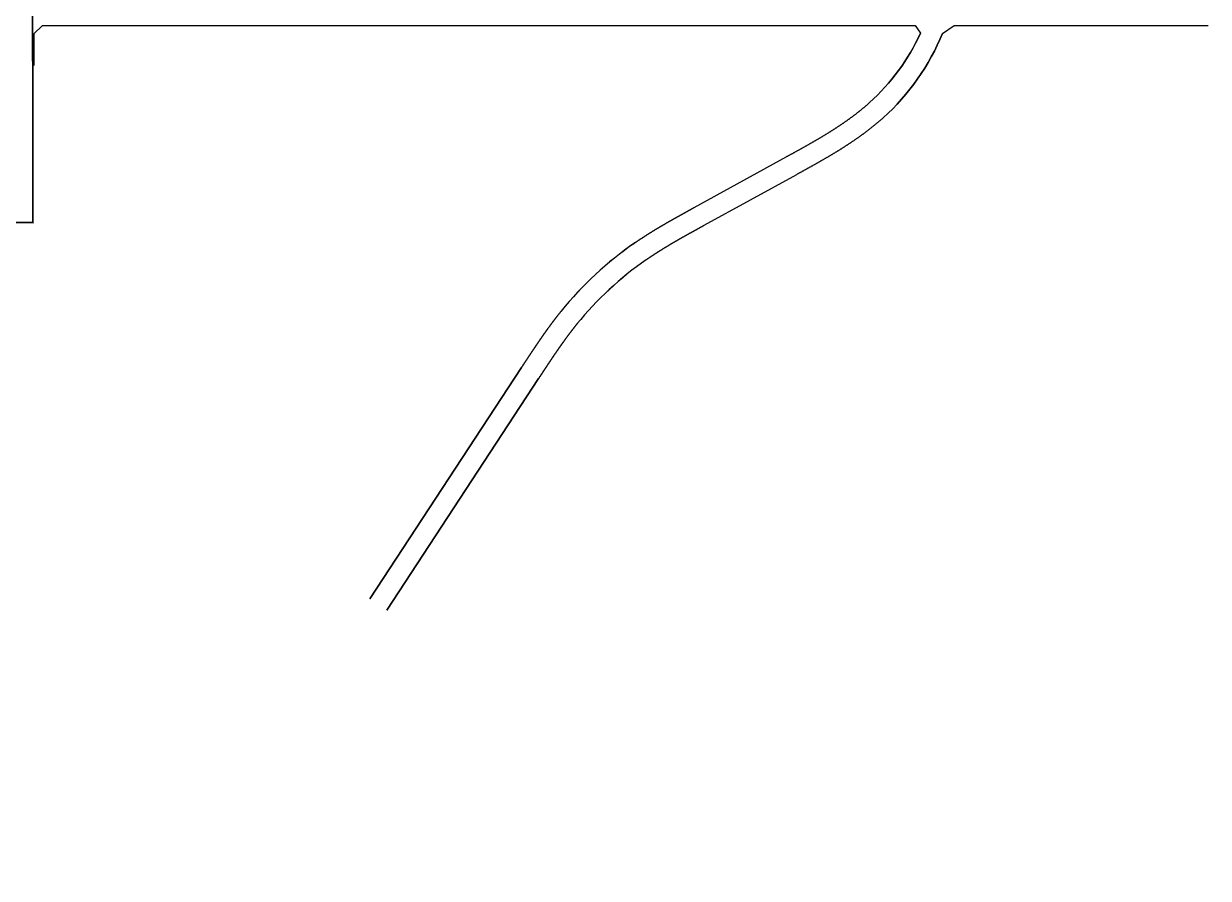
# Model space of a CAD drawing. Header units: millimetres. Extents: x 19715 to 35549, y 3563 to 14826.
# Drawn here: x 31822 to 35311, y 3563 to 6081 of the extents above; entities that cross this region are included whole.
import ezdxf

# ---------------------------------------------------------------- set-up
doc = ezdxf.new("R2010")
doc.units = ezdxf.units.MM
doc.linetypes.add('BORDER', pattern=[44.45, 12.7, -6.35, 12.7, -6.35, 0, -6.35])
doc.layers.add('0000边界', color=5, linetype='Continuous', lineweight=0)
doc.layers.add('RD-红线', color=7, linetype='Continuous')

msp = doc.modelspace()

# ---------------------------------------------------------------- linework, layer by layer
at = {"layer": '0000边界', "linetype": 'BORDER', "ltscale": 5, "const_width": 5}
msp.add_lwpolyline([(26470.3, 5471.5), (27485.8, 5490.6), (27505.9, 4818.2), (27578.4, 4649.1), (27786.6, 4524.9), (28100, 4336.2), (28467.3, 4094.3), (28943.8, 3743.6), (29182.9, 3567.7), (29209.3, 3874.7), (29212.4, 4511.4), (29209.8, 5509.7), (31324.7, 5497.5), (31849.8, 5494.7), (31848.7, 6083.7), (31852.4, 7282.2), (31887.4, 7317.2), (34366.2, 7317.2), (34367.8, 7451.8)], dxfattribs=at)
at = {"layer": 'RD-红线'}
for p, q in [((31852.4, 6050.2), (31877.4, 6075.2)), ((31877.4, 6075.2), (34447.7, 6075.2)), ((31852.4, 6050.2), (31852.4, 5957.6)), ((34068.8, 5688.2), (33796.2, 5538.2)), ((34097.7, 5635.6), (33825.1, 5485.6)), ((32841.5, 4386), (33288.2, 5067.9)), ((32891.7, 4353.2), (33338.4, 5035))]:
    msp.add_line(p, q, dxfattribs=at)
at = {"layer": 'RD-红线', "flags": 128}
for points in [[(34447.7, 6075.2), (34462.9, 6052.3)], [(34528, 6051.9), (34562, 6075.2)], [(34313.6, 5848.2), (34312.5, 5847.2), (34311.4, 5846.3), (34310.3, 5845.3), (34309.3, 5844.3), (34308.2, 5843.4), (34307.1, 5842.5), (34306, 5841.5), (34305, 5840.6), (34303.9, 5839.6), (34302.8, 5838.7), (34301.7, 5837.8), (34300.6, 5836.8), (34299.5, 5835.9), (34298.4, 5835), (34297.3, 5834), (34296.2, 5833.1), (34295.1, 5832.2), (34294, 5831.3), (34292.9, 5830.4), (34291.8, 5829.4), (34290.7, 5828.5), (34289.6, 5827.6), (34288.5, 5826.7), (34287.4, 5825.8), (34286.2, 5824.9), (34285.1, 5824), (34284, 5823.1), (34282.9, 5822.2), (34281.7, 5821.3), (34280.6, 5820.4), (34279.5, 5819.5), (34278.4, 5818.6), (34277.2, 5817.7), (34276.1, 5816.8), (34274.9, 5815.9), (34273.8, 5815.1), (34272.7, 5814.2), (34271.5, 5813.3), (34270.4, 5812.4), (34269.2, 5811.5), (34268.1, 5810.7), (34266.9, 5809.8), (34265.8, 5808.9), (34264.6, 5808.1), (34263.4, 5807.2), (34262.3, 5806.3), (34261.1, 5805.5), (34260, 5804.6), (34258.8, 5803.7), (34257.6, 5802.9), (34256.5, 5802), (34255.3, 5801.2), (34254.1, 5800.3), (34252.9, 5799.5), (34251.8, 5798.6), (34250.6, 5797.8), (34249.4, 5796.9), (34248.2, 5796.1), (34247.1, 5795.2), (34245.9, 5794.4), (34244.7, 5793.6), (34243.5, 5792.7), (34242.3, 5791.9), (34241.1, 5791.1), (34239.9, 5790.2), (34238.7, 5789.4), (34237.5, 5788.6), (34236.3, 5787.8), (34235.1, 5786.9), (34233.9, 5786.1), (34232.7, 5785.3), (34231.5, 5784.5), (34230.3, 5783.6), (34229.1, 5782.8), (34227.9, 5782), (34226.7, 5781.2), (34225.5, 5780.4), (34224.3, 5779.6), (34223.1, 5778.8), (34221.9, 5778), (34220.6, 5777.2), (34219.4, 5776.4), (34218.2, 5775.5), (34217, 5774.7), (34215.8, 5773.9), (34214.5, 5773.1), (34213.3, 5772.3), (34212.1, 5771.6), (34210.9, 5770.8), (34209.6, 5770), (34208.4, 5769.2), (34207.2, 5768.4), (34206, 5767.6), (34204.7, 5766.8), (34203.5, 5766), (34202.3, 5765.2), (34201, 5764.5), (34199.8, 5763.7), (34198.5, 5762.9), (34197.3, 5762.1), (34196.1, 5761.3), (34194.8, 5760.6), (34193.6, 5759.8), (34192.3, 5759), (34191.1, 5758.2), (34189.8, 5757.5), (34188.6, 5756.7), (34187.3, 5755.9), (34186.1, 5755.1), (34184.8, 5754.4), (34183.6, 5753.6), (34182.3, 5752.8), (34181.1, 5752.1), (34179.8, 5751.3), (34178.5, 5750.5), (34177.3, 5749.8), (34176, 5749), (34174.8, 5748.3), (34173.5, 5747.5), (34172.2, 5746.7), (34171, 5746), (34169.7, 5745.2), (34168.4, 5744.5), (34167.2, 5743.7), (34165.9, 5743), (34164.6, 5742.2), (34163.4, 5741.5), (34162.1, 5740.7), (34160.8, 5740), (34159.6, 5739.2), (34158.3, 5738.5), (34157, 5737.7), (34155.7, 5737), (34154.5, 5736.2), (34153.2, 5735.5), (34151.9, 5734.8), (34150.6, 5734), (34149.4, 5733.3), (34148.1, 5732.5), (34146.8, 5731.8), (34145.5, 5731.1), (34144.2, 5730.3), (34143, 5729.6), (34141.7, 5728.8), (34140.4, 5728.1), (34139.1, 5727.4), (34137.8, 5726.6), (34136.5, 5725.9), (34135.2, 5725.2), (34134, 5724.4), (34132.7, 5723.7), (34131.4, 5723), (34130.1, 5722.2), (34128.8, 5721.5), (34127.5, 5720.8), (34126.2, 5720), (34124.9, 5719.3), (34123.6, 5718.6), (34122.3, 5717.8), (34121, 5717.1), (34119.7, 5716.4), (34118.4, 5715.7), (34117.1, 5714.9), (34115.8, 5714.2), (34114.5, 5713.5), (34113.2, 5712.8), (34112, 5712), (34110.7, 5711.3), (34109.4, 5710.6), (34108, 5709.9), (34106.7, 5709.1), (34105.4, 5708.4), (34104.1, 5707.7), (34102.8, 5707), (34101.5, 5706.2), (34100.2, 5705.5), (34098.9, 5704.8), (34097.6, 5704.1), (34096.3, 5703.3), (34095, 5702.6), (34093.7, 5701.9), (34092.4, 5701.2), (34091.1, 5700.5), (34089.8, 5699.7), (34088.5, 5699), (34087.2, 5698.3), (34085.9, 5697.6), (34084.5, 5696.8), (34083.2, 5696.1), (34081.9, 5695.4), (34080.6, 5694.7), (34079.3, 5694), (34078, 5693.2), (34076.7, 5692.5), (34075.4, 5691.8), (34074.1, 5691.1), (34072.7, 5690.3), (34071.4, 5689.6), (34070.1, 5688.9), (34068.8, 5688.2)], [(34353.7, 5803.6), (34352.5, 5802.6), (34351.4, 5801.5), (34350.2, 5800.5), (34349, 5799.4), (34347.9, 5798.4), (34346.7, 5797.4), (34345.5, 5796.3), (34344.3, 5795.3), (34343.1, 5794.3), (34342, 5793.2), (34340.8, 5792.2), (34339.6, 5791.2), (34338.4, 5790.2), (34337.2, 5789.2), (34336, 5788.2), (34334.8, 5787.2), (34333.6, 5786.2), (34332.4, 5785.2), (34331.2, 5784.2), (34330, 5783.2), (34328.8, 5782.2), (34327.6, 5781.2), (34326.4, 5780.2), (34325.2, 5779.2), (34324, 5778.2), (34322.7, 5777.2), (34321.5, 5776.3), (34320.3, 5775.3), (34319.1, 5774.3), (34317.9, 5773.3), (34316.6, 5772.4), (34315.4, 5771.4), (34314.2, 5770.5), (34313, 5769.5), (34311.7, 5768.5), (34310.5, 5767.6), (34309.3, 5766.6), (34308, 5765.7), (34306.8, 5764.7), (34305.6, 5763.8), (34304.3, 5762.9), (34303.1, 5761.9), (34301.8, 5761), (34300.6, 5760.1), (34299.4, 5759.1), (34298.1, 5758.2), (34296.9, 5757.3), (34295.6, 5756.3), (34294.4, 5755.4), (34293.1, 5754.5), (34291.9, 5753.6), (34290.6, 5752.7), (34289.4, 5751.8), (34288.1, 5750.8), (34286.8, 5749.9), (34285.6, 5749), (34284.3, 5748.1), (34283.1, 5747.2), (34281.8, 5746.3), (34280.5, 5745.4), (34279.3, 5744.5), (34278, 5743.7), (34276.7, 5742.8), (34275.5, 5741.9), (34274.2, 5741), (34272.9, 5740.1), (34271.7, 5739.2), (34270.4, 5738.4), (34269.1, 5737.5), (34267.8, 5736.6), (34266.6, 5735.7), (34265.3, 5734.9), (34264, 5734), (34262.7, 5733.1), (34261.5, 5732.3), (34260.2, 5731.4), (34258.9, 5730.5), (34257.6, 5729.7), (34256.3, 5728.8), (34255.1, 5728), (34253.8, 5727.1), (34252.5, 5726.3), (34251.2, 5725.4), (34249.9, 5724.6), (34248.6, 5723.7), (34247.3, 5722.9), (34246, 5722.1), (34244.7, 5721.2), (34243.5, 5720.4), (34242.2, 5719.5), (34240.9, 5718.7), (34239.6, 5717.9), (34238.3, 5717.1), (34237, 5716.2), (34235.7, 5715.4), (34234.4, 5714.6), (34233.1, 5713.8), (34231.8, 5712.9), (34230.5, 5712.1), (34229.2, 5711.3), (34227.9, 5710.5), (34226.6, 5709.7), (34225.3, 5708.9), (34224, 5708), (34222.7, 5707.2), (34221.4, 5706.4), (34220.1, 5705.6), (34218.8, 5704.8), (34217.5, 5704), (34216.2, 5703.2), (34214.9, 5702.4), (34213.6, 5701.6), (34212.3, 5700.8), (34211, 5700), (34209.7, 5699.2), (34208.3, 5698.5), (34207, 5697.7), (34205.7, 5696.9), (34204.4, 5696.1), (34203.1, 5695.3), (34201.8, 5694.5), (34200.5, 5693.7), (34199.2, 5692.9), (34197.9, 5692.2), (34196.6, 5691.4), (34195.2, 5690.6), (34193.9, 5689.8), (34192.6, 5689.1), (34191.3, 5688.3), (34190, 5687.5), (34188.7, 5686.7), (34187.4, 5686), (34186, 5685.2), (34184.7, 5684.4), (34183.4, 5683.7), (34182.1, 5682.9), (34180.8, 5682.1), (34179.5, 5681.4), (34178.1, 5680.6), (34176.8, 5679.8), (34175.5, 5679.1), (34174.2, 5678.3), (34172.9, 5677.6), (34171.6, 5676.8), (34170.2, 5676.1), (34168.9, 5675.3), (34167.6, 5674.5), (34166.3, 5673.8), (34165, 5673), (34163.6, 5672.3), (34162.3, 5671.5), (34161, 5670.8), (34159.7, 5670), (34158.4, 5669.3), (34157.1, 5668.5), (34155.7, 5667.8), (34154.4, 5667.1), (34153.1, 5666.3), (34151.8, 5665.6), (34150.5, 5664.8), (34149.1, 5664.1), (34147.8, 5663.3), (34146.5, 5662.6), (34145.2, 5661.9), (34143.9, 5661.1), (34142.5, 5660.4), (34141.2, 5659.7), (34139.9, 5658.9), (34138.6, 5658.2), (34137.3, 5657.4), (34135.9, 5656.7), (34134.6, 5656), (34133.3, 5655.2), (34132, 5654.5), (34130.7, 5653.8), (34129.3, 5653), (34128, 5652.3), (34126.7, 5651.6), (34125.4, 5650.9), (34124.1, 5650.1), (34122.7, 5649.4), (34121.4, 5648.7), (34120.1, 5647.9), (34118.8, 5647.2), (34117.5, 5646.5), (34116.2, 5645.8), (34114.8, 5645), (34113.5, 5644.3), (34112.2, 5643.6), (34110.9, 5642.8), (34109.6, 5642.1), (34108.2, 5641.4), (34106.9, 5640.7), (34105.6, 5639.9), (34104.3, 5639.2), (34103, 5638.5), (34101.7, 5637.8), (34100.4, 5637.1), (34099, 5636.3), (34097.7, 5635.6)], [(33796.2, 5538.2), (33795.3, 5537.7), (33794.5, 5537.2), (33793.6, 5536.7), (33792.7, 5536.3), (33791.8, 5535.8), (33791, 5535.3), (33790.1, 5534.8), (33789.2, 5534.3), (33788.3, 5533.8), (33787.4, 5533.4), (33786.6, 5532.9), (33785.7, 5532.4), (33784.8, 5531.9), (33783.9, 5531.4), (33783.1, 5531), (33782.2, 5530.5), (33781.3, 5530), (33780.4, 5529.5), (33779.6, 5529), (33778.7, 5528.5), (33777.8, 5528), (33776.9, 5527.6), (33776, 5527.1), (33775.2, 5526.6), (33774.3, 5526.1), (33773.4, 5525.6), (33772.5, 5525.1), (33771.6, 5524.7), (33770.8, 5524.2), (33769.9, 5523.7), (33769, 5523.2), (33768.1, 5522.7), (33767.2, 5522.2), (33766.4, 5521.7), (33765.5, 5521.2), (33764.6, 5520.8), (33763.7, 5520.3), (33762.9, 5519.8), (33762, 5519.3), (33761.1, 5518.8), (33760.2, 5518.3), (33759.3, 5517.8), (33758.5, 5517.3), (33757.6, 5516.8), (33756.7, 5516.4), (33755.8, 5515.9), (33754.9, 5515.4), (33754.1, 5514.9), (33753.2, 5514.4), (33752.3, 5513.9), (33751.4, 5513.4), (33750.5, 5512.9), (33749.7, 5512.4), (33748.8, 5511.9), (33747.9, 5511.4), (33747, 5511), (33746.1, 5510.5), (33745.3, 5510), (33744.4, 5509.5), (33743.5, 5509), (33742.6, 5508.5), (33741.7, 5508), (33740.9, 5507.5), (33740, 5507), (33739.1, 5506.5), (33738.2, 5506), (33737.3, 5505.5), (33736.5, 5505), (33735.6, 5504.5), (33734.7, 5504), (33733.8, 5503.5), (33733, 5503), (33732.1, 5502.5), (33731.2, 5502), (33730.3, 5501.5), (33729.4, 5501), (33728.6, 5500.5), (33727.7, 5500), (33726.8, 5499.5), (33725.9, 5499), (33725, 5498.5), (33724.2, 5498), (33723.3, 5497.5), (33722.4, 5497), (33721.5, 5496.5), (33720.6, 5496), (33719.8, 5495.5), (33718.9, 5495), (33718, 5494.5), (33717.1, 5494), (33716.3, 5493.5), (33715.4, 5493), (33714.5, 5492.5), (33713.6, 5492), (33712.7, 5491.4), (33711.9, 5490.9), (33711, 5490.4), (33710.1, 5489.9), (33709.2, 5489.4), (33708.4, 5488.9), (33707.5, 5488.4), (33706.6, 5487.9), (33705.7, 5487.4), (33704.9, 5486.8), (33704, 5486.3), (33703.1, 5485.8), (33702.2, 5485.3), (33701.4, 5484.8), (33700.5, 5484.3), (33699.6, 5483.8), (33698.7, 5483.2), (33697.9, 5482.7), (33697, 5482.2), (33696.1, 5481.7), (33695.2, 5481.2), (33694.4, 5480.6), (33693.5, 5480.1), (33692.6, 5479.6), (33691.7, 5479.1), (33690.9, 5478.6), (33690, 5478), (33689.1, 5477.5), (33688.2, 5477), (33687.4, 5476.5), (33686.5, 5475.9), (33685.6, 5475.4), (33684.7, 5474.9), (33683.9, 5474.4), (33683, 5473.8), (33682.1, 5473.3), (33681.3, 5472.8), (33680.4, 5472.2), (33679.5, 5471.7), (33678.6, 5471.2), (33677.8, 5470.6), (33676.9, 5470.1), (33676, 5469.6), (33675.2, 5469.1), (33674.3, 5468.5), (33673.4, 5468), (33672.6, 5467.4), (33671.7, 5466.9), (33670.8, 5466.4), (33670, 5465.8), (33669.1, 5465.3), (33668.2, 5464.8), (33667.3, 5464.2), (33666.5, 5463.7), (33665.6, 5463.1), (33664.7, 5462.6), (33663.9, 5462), (33663, 5461.5), (33662.1, 5461), (33661.3, 5460.4), (33660.4, 5459.9), (33659.6, 5459.3), (33658.7, 5458.8), (33657.8, 5458.2), (33657, 5457.7), (33656.1, 5457.1), (33655.2, 5456.6), (33654.4, 5456), (33653.5, 5455.5), (33652.6, 5454.9), (33651.8, 5454.4), (33650.9, 5453.8), (33650.1, 5453.3), (33649.2, 5452.7), (33648.3, 5452.1), (33647.5, 5451.6), (33646.6, 5451), (33645.8, 5450.5), (33644.9, 5449.9), (33644, 5449.4), (33643.2, 5448.8), (33642.3, 5448.2), (33641.5, 5447.7), (33640.6, 5447.1), (33639.7, 5446.5), (33638.9, 5446), (33638, 5445.4), (33637.2, 5444.8), (33636.3, 5444.3), (33635.5, 5443.7), (33634.6, 5443.1), (33633.8, 5442.6), (33632.9, 5442), (33632, 5441.4), (33631.2, 5440.8), (33630.3, 5440.3), (33629.5, 5439.7), (33628.6, 5439.1), (33627.8, 5438.5), (33626.9, 5438), (33626.1, 5437.4), (33625.2, 5436.8), (33624.4, 5436.2), (33623.5, 5435.6), (33622.7, 5435.1), (33621.8, 5434.5)], [(33825.1, 5485.6), (33824.3, 5485.1), (33823.4, 5484.7), (33822.5, 5484.2), (33821.6, 5483.7), (33820.8, 5483.2), (33819.9, 5482.7), (33819, 5482.3), (33818.1, 5481.8), (33817.3, 5481.3), (33816.4, 5480.8), (33815.5, 5480.3), (33814.6, 5479.8), (33813.8, 5479.4), (33812.9, 5478.9), (33812, 5478.4), (33811.1, 5477.9), (33810.3, 5477.4), (33809.4, 5477), (33808.5, 5476.5), (33807.6, 5476), (33806.8, 5475.5), (33805.9, 5475), (33805, 5474.5), (33804.2, 5474.1), (33803.3, 5473.6), (33802.4, 5473.1), (33801.5, 5472.6), (33800.7, 5472.1), (33799.8, 5471.7), (33798.9, 5471.2), (33798.1, 5470.7), (33797.2, 5470.2), (33796.3, 5469.7), (33795.4, 5469.2), (33794.6, 5468.8), (33793.7, 5468.3), (33792.8, 5467.8), (33792, 5467.3), (33791.1, 5466.8), (33790.2, 5466.4), (33789.4, 5465.9), (33788.5, 5465.4), (33787.6, 5464.9), (33786.7, 5464.4), (33785.9, 5463.9), (33785, 5463.5), (33784.1, 5463), (33783.3, 5462.5), (33782.4, 5462), (33781.5, 5461.5), (33780.7, 5461), (33779.8, 5460.5), (33778.9, 5460.1), (33778.1, 5459.6), (33777.2, 5459.1), (33776.3, 5458.6), (33775.5, 5458.1), (33774.6, 5457.6), (33773.8, 5457.2), (33772.9, 5456.7), (33772, 5456.2), (33771.2, 5455.7), (33770.3, 5455.2), (33769.4, 5454.7), (33768.6, 5454.2), (33767.7, 5453.8), (33766.9, 5453.3), (33766, 5452.8), (33765.1, 5452.3), (33764.3, 5451.8), (33763.4, 5451.3), (33762.5, 5450.8), (33761.7, 5450.3), (33760.8, 5449.9), (33760, 5449.4), (33759.1, 5448.9), (33758.2, 5448.4), (33757.4, 5447.9), (33756.5, 5447.4), (33755.7, 5446.9), (33754.8, 5446.4), (33754, 5445.9), (33753.1, 5445.4), (33752.2, 5445), (33751.4, 5444.5), (33750.5, 5444), (33749.7, 5443.5), (33748.8, 5443), (33748, 5442.5), (33747.1, 5442), (33746.3, 5441.5), (33745.4, 5441), (33744.5, 5440.5), (33743.7, 5440), (33742.8, 5439.5), (33742, 5439), (33741.1, 5438.5), (33740.3, 5438), (33739.4, 5437.6), (33738.6, 5437.1), (33737.7, 5436.6), (33736.9, 5436.1), (33736, 5435.6), (33735.2, 5435.1), (33734.3, 5434.6), (33733.5, 5434.1), (33732.6, 5433.6), (33731.8, 5433.1), (33730.9, 5432.6), (33730.1, 5432.1), (33729.2, 5431.6), (33728.4, 5431.1), (33727.6, 5430.6), (33726.7, 5430.1), (33725.9, 5429.6), (33725, 5429.1), (33724.2, 5428.6), (33723.3, 5428.1), (33722.5, 5427.6), (33721.6, 5427.1), (33720.8, 5426.6), (33720, 5426), (33719.1, 5425.5), (33718.3, 5425), (33717.4, 5424.5), (33716.6, 5424), (33715.8, 5423.5), (33714.9, 5423), (33714.1, 5422.5), (33713.2, 5422), (33712.4, 5421.5), (33711.6, 5421), (33710.7, 5420.5), (33709.9, 5420), (33709, 5419.4), (33708.2, 5418.9), (33707.4, 5418.4), (33706.5, 5417.9), (33705.7, 5417.4), (33704.9, 5416.9), (33704, 5416.4), (33703.2, 5415.9), (33702.4, 5415.3), (33701.5, 5414.8), (33700.7, 5414.3), (33699.9, 5413.8), (33699.1, 5413.3), (33698.2, 5412.8), (33697.4, 5412.2), (33696.6, 5411.7), (33695.7, 5411.2), (33694.9, 5410.7), (33694.1, 5410.2), (33693.3, 5409.6), (33692.4, 5409.1), (33691.6, 5408.6), (33690.8, 5408.1), (33690, 5407.6), (33689.1, 5407), (33688.3, 5406.5), (33687.5, 5406), (33686.7, 5405.5), (33685.8, 5404.9), (33685, 5404.4), (33684.2, 5403.9), (33683.4, 5403.4), (33682.6, 5402.8), (33681.7, 5402.3), (33680.9, 5401.8), (33680.1, 5401.2), (33679.3, 5400.7), (33678.5, 5400.2), (33677.6, 5399.6), (33676.8, 5399.1), (33676, 5398.6), (33675.2, 5398), (33674.4, 5397.5), (33673.6, 5397), (33672.8, 5396.4), (33671.9, 5395.9), (33671.1, 5395.4), (33670.3, 5394.8), (33669.5, 5394.3), (33668.7, 5393.7), (33667.9, 5393.2), (33667.1, 5392.7), (33666.3, 5392.1), (33665.5, 5391.6), (33664.7, 5391), (33663.9, 5390.5), (33663.1, 5390), (33662.3, 5389.4), (33661.4, 5388.9), (33660.6, 5388.3), (33659.8, 5387.8), (33659, 5387.2), (33658.2, 5386.7), (33657.4, 5386.1), (33656.6, 5385.6), (33655.8, 5385)]]:
    msp.add_lwpolyline(points, dxfattribs=at)
at = {"layer": 'RD-红线'}
for points in [[(34562, 6075.2), (35310.8, 6075.2)], [(33406.3, 5235.3), (33405.7, 5234.5), (33405, 5233.7), (33404.4, 5232.9), (33403.7, 5232.1), (33403.1, 5231.3), (33402.5, 5230.5), (33401.8, 5229.7), (33401.2, 5228.9), (33400.5, 5228.1), (33399.9, 5227.3), (33399.3, 5226.5), (33398.6, 5225.7), (33398, 5224.9), (33397.3, 5224.1), (33396.7, 5223.3), (33396.1, 5222.5), (33395.4, 5221.7), (33394.8, 5220.8), (33394.2, 5220), (33393.5, 5219.2), (33392.9, 5218.4), (33392.3, 5217.6), (33391.7, 5216.8), (33391, 5216), (33390.4, 5215.2), (33389.8, 5214.3), (33389.2, 5213.5), (33388.5, 5212.7), (33387.9, 5211.9), (33387.3, 5211.1), (33386.7, 5210.3), (33386, 5209.5), (33385.4, 5208.6), (33384.8, 5207.8), (33384.2, 5207), (33383.6, 5206.2), (33382.9, 5205.4), (33382.3, 5204.6), (33381.7, 5203.7), (33381.1, 5202.9), (33380.5, 5202.1), (33379.9, 5201.3), (33379.3, 5200.5), (33378.6, 5199.6), (33378, 5198.8), (33377.4, 5198), (33376.8, 5197.2), (33376.2, 5196.4), (33375.6, 5195.5), (33375, 5194.7), (33374.4, 5193.9), (33373.8, 5193.1), (33373.2, 5192.2), (33372.6, 5191.4), (33372, 5190.6), (33371.3, 5189.8), (33370.7, 5188.9), (33370.1, 5188.1), (33369.5, 5187.3), (33368.9, 5186.5), (33368.3, 5185.6), (33367.7, 5184.8), (33367.1, 5184), (33366.5, 5183.2), (33365.9, 5182.3), (33365.3, 5181.5), (33364.8, 5180.7), (33364.2, 5179.9), (33363.6, 5179), (33363, 5178.2), (33362.4, 5177.4), (33361.8, 5176.5), (33361.2, 5175.7), (33360.6, 5174.9), (33360, 5174.1), (33359.4, 5173.2), (33358.8, 5172.4), (33358.2, 5171.6), (33357.6, 5170.7), (33357.1, 5169.9), (33356.5, 5169.1), (33355.9, 5168.2), (33355.3, 5167.4), (33354.7, 5166.6), (33354.1, 5165.7), (33353.5, 5164.9), (33352.9, 5164.1), (33352.4, 5163.2), (33351.8, 5162.4), (33351.2, 5161.6), (33350.6, 5160.8), (33350, 5159.9), (33349.5, 5159.1), (33348.9, 5158.2), (33348.3, 5157.4), (33347.7, 5156.6), (33347.1, 5155.7), (33346.6, 5154.9), (33346, 5154.1), (33345.4, 5153.2), (33344.8, 5152.4), (33344.2, 5151.6), (33343.7, 5150.7), (33343.1, 5149.9), (33342.5, 5149.1), (33341.9, 5148.2), (33341.4, 5147.4), (33340.8, 5146.6), (33340.2, 5145.7), (33339.7, 5144.9), (33339.1, 5144.1), (33338.5, 5143.2), (33337.9, 5142.4), (33337.4, 5141.5), (33336.8, 5140.7), (33336.2, 5139.9), (33335.7, 5139), (33335.1, 5138.2), (33334.5, 5137.4), (33333.9, 5136.5), (33333.4, 5135.7), (33332.8, 5134.8), (33332.2, 5134), (33331.7, 5133.2), (33331.1, 5132.3), (33330.5, 5131.5), (33330, 5130.7), (33329.4, 5129.8), (33328.9, 5129), (33328.3, 5128.1), (33327.7, 5127.3), (33327.2, 5126.5), (33326.6, 5125.6), (33326, 5124.8), (33325.5, 5123.9), (33324.9, 5123.1), (33324.3, 5122.3), (33323.8, 5121.4), (33323.2, 5120.6), (33322.7, 5119.7), (33322.1, 5118.9), (33321.5, 5118.1), (33321, 5117.2), (33320.4, 5116.4), (33319.9, 5115.6), (33319.3, 5114.7), (33318.7, 5113.9), (33318.2, 5113), (33317.6, 5112.2), (33317.1, 5111.4), (33316.5, 5110.5), (33316, 5109.7), (33315.4, 5108.8), (33314.8, 5108), (33314.3, 5107.2), (33313.7, 5106.3), (33313.2, 5105.5), (33312.6, 5104.6), (33312.1, 5103.8), (33311.5, 5103), (33311, 5102.1), (33310.4, 5101.3), (33309.9, 5100.4), (33309.3, 5099.6), (33308.7, 5098.8), (33308.2, 5097.9), (33307.6, 5097.1), (33307.1, 5096.2), (33306.5, 5095.4), (33306, 5094.6), (33305.4, 5093.7), (33304.9, 5092.9), (33304.3, 5092.1), (33303.8, 5091.2), (33303.2, 5090.4), (33302.7, 5089.5), (33302.1, 5088.7), (33301.6, 5087.9), (33301, 5087), (33300.5, 5086.2), (33299.9, 5085.3), (33299.4, 5084.5), (33298.8, 5083.7), (33298.3, 5082.8), (33297.7, 5082), (33297.2, 5081.2), (33296.6, 5080.3), (33296.1, 5079.5), (33295.5, 5078.6), (33295, 5077.8), (33294.4, 5077), (33293.9, 5076.1), (33293.3, 5075.3), (33292.8, 5074.5), (33292.2, 5073.6), (33291.7, 5072.8), (33291.1, 5071.9), (33290.6, 5071.1), (33290, 5070.3), (33289.5, 5069.4)], [(33453, 5197.6), (33452.4, 5196.8), (33451.7, 5196.1), (33451.1, 5195.3), (33450.5, 5194.6), (33449.9, 5193.8), (33449.3, 5193.1), (33448.7, 5192.3), (33448.1, 5191.5), (33447.5, 5190.8), (33446.9, 5190), (33446.3, 5189.3), (33445.7, 5188.5), (33445.1, 5187.7), (33444.5, 5187), (33443.9, 5186.2), (33443.3, 5185.4), (33442.7, 5184.7), (33442.1, 5183.9), (33441.5, 5183.1), (33440.9, 5182.4), (33440.3, 5181.6), (33439.7, 5180.8), (33439.1, 5180.1), (33438.5, 5179.3), (33437.9, 5178.5), (33437.3, 5177.7), (33436.7, 5177), (33436.1, 5176.2), (33435.5, 5175.4), (33434.9, 5174.7), (33434.4, 5173.9), (33433.8, 5173.1), (33433.2, 5172.3), (33432.6, 5171.6), (33432, 5170.8), (33431.4, 5170), (33430.8, 5169.2), (33430.2, 5168.4), (33429.6, 5167.7), (33429.1, 5166.9), (33428.5, 5166.1), (33427.9, 5165.3), (33427.3, 5164.5), (33426.7, 5163.8), (33426.1, 5163), (33425.6, 5162.2), (33425, 5161.4), (33424.4, 5160.6), (33423.8, 5159.8), (33423.2, 5159), (33422.6, 5158.3), (33422.1, 5157.5), (33421.5, 5156.7), (33420.9, 5155.9), (33420.3, 5155.1), (33419.8, 5154.3), (33419.2, 5153.5), (33418.6, 5152.7), (33418, 5151.9), (33417.4, 5151.2), (33416.9, 5150.4), (33416.3, 5149.6), (33415.7, 5148.8), (33415.1, 5148), (33414.6, 5147.2), (33414, 5146.4), (33413.4, 5145.6), (33412.9, 5144.8), (33412.3, 5144), (33411.7, 5143.2), (33411.1, 5142.4), (33410.6, 5141.6), (33410, 5140.8), (33409.4, 5140), (33408.9, 5139.2), (33408.3, 5138.4), (33407.7, 5137.6), (33407.2, 5136.8), (33406.6, 5136), (33406, 5135.2), (33405.4, 5134.4), (33404.9, 5133.6), (33404.3, 5132.8), (33403.7, 5132), (33403.2, 5131.2), (33402.6, 5130.4), (33402.1, 5129.6), (33401.5, 5128.8), (33400.9, 5128), (33400.4, 5127.2), (33399.8, 5126.4), (33399.2, 5125.6), (33398.7, 5124.8), (33398.1, 5124), (33397.5, 5123.2), (33397, 5122.3), (33396.4, 5121.5), (33395.9, 5120.7), (33395.3, 5119.9), (33394.7, 5119.1), (33394.2, 5118.3), (33393.6, 5117.5), (33393.1, 5116.7), (33392.5, 5115.9), (33391.9, 5115.1), (33391.4, 5114.2), (33390.8, 5113.4), (33390.3, 5112.6), (33389.7, 5111.8), (33389.2, 5111), (33388.6, 5110.2), (33388, 5109.4), (33387.5, 5108.5), (33386.9, 5107.7), (33386.4, 5106.9), (33385.8, 5106.1), (33385.3, 5105.3), (33384.7, 5104.5), (33384.2, 5103.6), (33383.6, 5102.8), (33383, 5102), (33382.5, 5101.2), (33381.9, 5100.4), (33381.4, 5099.6), (33380.8, 5098.7), (33380.3, 5097.9), (33379.7, 5097.1), (33379.2, 5096.3), (33378.6, 5095.5), (33378.1, 5094.6), (33377.5, 5093.8), (33377, 5093), (33376.4, 5092.2), (33375.9, 5091.3), (33375.3, 5090.5), (33374.8, 5089.7), (33374.2, 5088.9), (33373.7, 5088.1), (33373.1, 5087.2), (33372.6, 5086.4), (33372, 5085.6), (33371.4, 5084.8), (33370.9, 5083.9), (33370.3, 5083.1), (33369.8, 5082.3), (33369.3, 5081.5), (33368.7, 5080.6), (33368.2, 5079.8), (33367.6, 5079), (33367.1, 5078.2), (33366.5, 5077.3), (33366, 5076.5), (33365.4, 5075.7), (33364.9, 5074.8), (33364.3, 5074), (33363.8, 5073.2), (33363.2, 5072.4), (33362.7, 5071.5), (33362.1, 5070.7), (33361.6, 5069.9), (33361, 5069), (33360.5, 5068.2), (33359.9, 5067.4), (33359.4, 5066.6), (33358.8, 5065.7), (33358.3, 5064.9), (33357.7, 5064.1), (33357.2, 5063.2), (33356.6, 5062.4), (33356.1, 5061.6), (33355.5, 5060.7), (33355, 5059.9), (33354.4, 5059.1), (33353.9, 5058.2), (33353.4, 5057.4), (33352.8, 5056.6), (33352.3, 5055.7), (33351.7, 5054.9), (33351.2, 5054.1), (33350.6, 5053.2), (33350.1, 5052.4), (33349.5, 5051.6), (33349, 5050.7), (33348.4, 5049.9), (33347.9, 5049.1), (33347.3, 5048.2), (33346.8, 5047.4), (33346.2, 5046.6), (33345.7, 5045.7), (33345.1, 5044.9), (33344.6, 5044.1), (33344.1, 5043.2), (33343.5, 5042.4), (33343, 5041.6), (33342.4, 5040.7), (33341.9, 5039.9), (33341.3, 5039.1), (33340.8, 5038.2), (33340.2, 5037.4), (33339.7, 5036.5)]]:
    msp.add_lwpolyline(points, dxfattribs=at)
for points in [[(34462.9, 6052.3, -0.103045), (34313.5, 5848.2), (34312.5, 5847.2), (34311.4, 5846.3), (34310.3, 5845.3), (34309.3, 5844.3), (34308.2, 5843.4), (34307.1, 5842.5), (34306, 5841.5), (34305, 5840.6), (34303.9, 5839.6), (34302.8, 5838.7), (34301.7, 5837.8), (34300.6, 5836.8), (34299.5, 5835.9), (34298.4, 5835), (34297.3, 5834), (34296.2, 5833.1), (34295.1, 5832.2), (34294, 5831.3), (34292.9, 5830.4), (34291.8, 5829.4), (34290.7, 5828.5), (34289.6, 5827.6), (34288.5, 5826.7), (34287.4, 5825.8), (34286.2, 5824.9), (34285.1, 5824), (34284, 5823.1), (34282.9, 5822.2), (34281.7, 5821.3), (34280.6, 5820.4), (34279.5, 5819.5), (34278.4, 5818.6), (34277.2, 5817.7), (34276.1, 5816.8), (34274.9, 5815.9), (34273.8, 5815.1), (34272.7, 5814.2), (34271.5, 5813.3), (34270.4, 5812.4), (34269.2, 5811.5), (34268.1, 5810.7), (34266.9, 5809.8), (34265.8, 5808.9), (34264.6, 5808.1), (34263.4, 5807.2), (34262.3, 5806.3), (34261.1, 5805.5), (34260, 5804.6), (34258.8, 5803.7), (34257.6, 5802.9), (34256.5, 5802), (34255.3, 5801.2), (34254.1, 5800.3), (34252.9, 5799.5), (34251.8, 5798.6), (34250.6, 5797.8), (34249.4, 5796.9), (34248.2, 5796.1), (34247.1, 5795.2), (34245.9, 5794.4), (34244.7, 5793.6), (34243.5, 5792.7), (34242.3, 5791.9), (34241.1, 5791.1), (34239.9, 5790.2), (34238.7, 5789.4), (34237.5, 5788.6), (34236.3, 5787.8), (34235.1, 5786.9), (34233.9, 5786.1), (34232.7, 5785.3), (34231.5, 5784.5), (34230.3, 5783.6), (34229.1, 5782.8), (34227.9, 5782), (34226.7, 5781.2), (34225.5, 5780.4), (34224.3, 5779.6), (34223.1, 5778.8), (34221.9, 5778), (34220.6, 5777.2), (34219.4, 5776.4), (34218.2, 5775.5), (34217, 5774.7), (34215.8, 5773.9), (34214.5, 5773.1), (34213.3, 5772.3), (34212.1, 5771.6), (34210.9, 5770.8), (34209.6, 5770), (34208.4, 5769.2), (34207.2, 5768.4), (34206, 5767.6), (34204.7, 5766.8), (34203.5, 5766), (34202.3, 5765.2), (34201, 5764.5), (34199.8, 5763.7), (34198.5, 5762.9), (34197.3, 5762.1), (34196.1, 5761.3), (34194.8, 5760.6), (34193.6, 5759.8), (34192.3, 5759), (34191.1, 5758.2), (34189.8, 5757.5), (34188.6, 5756.7), (34187.3, 5755.9), (34186.1, 5755.1), (34184.8, 5754.4), (34183.6, 5753.6), (34182.3, 5752.8), (34181.1, 5752.1), (34179.8, 5751.3), (34178.5, 5750.5), (34177.3, 5749.8), (34176, 5749), (34174.8, 5748.3), (34173.5, 5747.5), (34172.2, 5746.7), (34171, 5746), (34169.7, 5745.2), (34168.4, 5744.5), (34167.2, 5743.7), (34165.9, 5743), (34164.6, 5742.2), (34163.4, 5741.5), (34162.1, 5740.7), (34160.8, 5740), (34159.6, 5739.2), (34158.3, 5738.5), (34157, 5737.7), (34155.7, 5737), (34154.5, 5736.2), (34153.2, 5735.5), (34151.9, 5734.8), (34150.6, 5734), (34149.4, 5733.3), (34148.1, 5732.5), (34146.8, 5731.8), (34145.5, 5731.1), (34144.2, 5730.3), (34143, 5729.6), (34141.7, 5728.8), (34140.4, 5728.1), (34139.1, 5727.4), (34137.8, 5726.6), (34136.5, 5725.9), (34135.2, 5725.2), (34134, 5724.4), (34132.7, 5723.7), (34131.4, 5723), (34130.1, 5722.2), (34128.8, 5721.5), (34127.5, 5720.8), (34126.2, 5720), (34124.9, 5719.3), (34123.6, 5718.6), (34122.3, 5717.8), (34121, 5717.1), (34119.7, 5716.4), (34118.4, 5715.7), (34117.1, 5714.9), (34115.8, 5714.2), (34114.5, 5713.5), (34113.2, 5712.8), (34112, 5712), (34110.7, 5711.3), (34109.4, 5710.6), (34108, 5709.9), (34106.7, 5709.1), (34105.4, 5708.4), (34104.1, 5707.7), (34102.8, 5707), (34101.5, 5706.2), (34100.2, 5705.5), (34098.9, 5704.8), (34097.6, 5704.1), (34096.3, 5703.3), (34095, 5702.6), (34093.7, 5701.9), (34092.4, 5701.2), (34091.1, 5700.5), (34089.8, 5699.7), (34088.5, 5699), (34087.2, 5698.3), (34085.9, 5697.6), (34084.5, 5696.8), (34083.2, 5696.1), (34081.9, 5695.4), (34080.6, 5694.7), (34079.3, 5694), (34078, 5693.2), (34076.7, 5692.5), (34075.4, 5691.8), (34074.1, 5691.1), (34072.7, 5690.3), (34071.4, 5689.6), (34070.1, 5688.9), (34068.8, 5688.2), (33796.2, 5538.2), (33795.3, 5537.7), (33794.5, 5537.2), (33793.6, 5536.7), (33792.7, 5536.3), (33791.8, 5535.8), (33791, 5535.3), (33790.1, 5534.8), (33789.2, 5534.3), (33788.3, 5533.8), (33787.4, 5533.4), (33786.6, 5532.9), (33785.7, 5532.4), (33784.8, 5531.9), (33783.9, 5531.4), (33783.1, 5531), (33782.2, 5530.5), (33781.3, 5530), (33780.4, 5529.5), (33779.6, 5529), (33778.7, 5528.5), (33777.8, 5528), (33776.9, 5527.6), (33776, 5527.1), (33775.2, 5526.6), (33774.3, 5526.1), (33773.4, 5525.6), (33772.5, 5525.1), (33771.6, 5524.7), (33770.8, 5524.2), (33769.9, 5523.7), (33769, 5523.2), (33768.1, 5522.7), (33767.2, 5522.2), (33766.4, 5521.7), (33765.5, 5521.2), (33764.6, 5520.8), (33763.7, 5520.3), (33762.9, 5519.8), (33762, 5519.3), (33761.1, 5518.8), (33760.2, 5518.3), (33759.3, 5517.8), (33758.5, 5517.3), (33757.6, 5516.8), (33756.7, 5516.4), (33755.8, 5515.9), (33754.9, 5515.4), (33754.1, 5514.9), (33753.2, 5514.4), (33752.3, 5513.9), (33751.4, 5513.4), (33750.5, 5512.9), (33749.7, 5512.4), (33748.8, 5511.9), (33747.9, 5511.4), (33747, 5511), (33746.1, 5510.5), (33745.3, 5510), (33744.4, 5509.5), (33743.5, 5509), (33742.6, 5508.5), (33741.7, 5508), (33740.9, 5507.5), (33740, 5507), (33739.1, 5506.5), (33738.2, 5506), (33737.3, 5505.5), (33736.5, 5505), (33735.6, 5504.5), (33734.7, 5504), (33733.8, 5503.5), (33733, 5503), (33732.1, 5502.5), (33731.2, 5502), (33730.3, 5501.5), (33729.4, 5501), (33728.6, 5500.5), (33727.7, 5500), (33726.8, 5499.5), (33725.9, 5499), (33725, 5498.5), (33724.2, 5498), (33723.3, 5497.5), (33722.4, 5497), (33721.5, 5496.5), (33720.6, 5496), (33719.8, 5495.5), (33718.9, 5495), (33718, 5494.5), (33717.1, 5494), (33716.3, 5493.5), (33715.4, 5493), (33714.5, 5492.5), (33713.6, 5492), (33712.7, 5491.4), (33711.9, 5490.9), (33711, 5490.4), (33710.1, 5489.9), (33709.2, 5489.4), (33708.4, 5488.9), (33707.5, 5488.4), (33706.6, 5487.9), (33705.7, 5487.4), (33704.9, 5486.8), (33704, 5486.3), (33703.1, 5485.8), (33702.2, 5485.3), (33701.4, 5484.8), (33700.5, 5484.3), (33699.6, 5483.8), (33698.7, 5483.2), (33697.9, 5482.7), (33697, 5482.2), (33696.1, 5481.7), (33695.2, 5481.2), (33694.4, 5480.6), (33693.5, 5480.1), (33692.6, 5479.6), (33691.7, 5479.1), (33690.9, 5478.6), (33690, 5478), (33689.1, 5477.5), (33688.2, 5477), (33687.4, 5476.5), (33686.5, 5475.9), (33685.6, 5475.4), (33684.7, 5474.9), (33683.9, 5474.4), (33683, 5473.8), (33682.1, 5473.3), (33681.3, 5472.8), (33680.4, 5472.2), (33679.5, 5471.7), (33678.6, 5471.2), (33677.8, 5470.6), (33676.9, 5470.1), (33676, 5469.6), (33675.2, 5469.1), (33674.3, 5468.5), (33673.4, 5468), (33672.6, 5467.4), (33671.7, 5466.9), (33670.8, 5466.4), (33670, 5465.8), (33669.1, 5465.3), (33668.2, 5464.8), (33667.3, 5464.2), (33666.5, 5463.7), (33665.6, 5463.1), (33664.7, 5462.6), (33663.9, 5462), (33663, 5461.5), (33662.1, 5461), (33661.3, 5460.4), (33660.4, 5459.9), (33659.6, 5459.3), (33658.7, 5458.8), (33657.8, 5458.2), (33657, 5457.7), (33656.1, 5457.1), (33655.2, 5456.6), (33654.4, 5456), (33653.5, 5455.5), (33652.6, 5454.9), (33651.8, 5454.4), (33650.9, 5453.8), (33650.1, 5453.3), (33649.2, 5452.7), (33648.3, 5452.1), (33647.5, 5451.6), (33646.6, 5451), (33645.8, 5450.5), (33644.9, 5449.9), (33644, 5449.4), (33643.2, 5448.8), (33642.3, 5448.2), (33641.5, 5447.7), (33640.6, 5447.1), (33639.7, 5446.5), (33638.9, 5446), (33638, 5445.4), (33637.2, 5444.8), (33636.3, 5444.3), (33635.5, 5443.7), (33634.6, 5443.1), (33633.8, 5442.6), (33632.9, 5442), (33632, 5441.4), (33631.2, 5440.8), (33630.3, 5440.3), (33629.5, 5439.7), (33628.6, 5439.1), (33627.8, 5438.5), (33626.9, 5438), (33626.1, 5437.4), (33625.2, 5436.8), (33624.4, 5436.2), (33623.5, 5435.6), (33622.7, 5435.1), (33621.8, 5434.5, 0.072073), (33405.1, 5233.8), (33404.4, 5233), (33403.8, 5232.2), (33403.1, 5231.4), (33402.5, 5230.6), (33401.8, 5229.8), (33401.2, 5229), (33400.6, 5228.2), (33399.9, 5227.4), (33399.3, 5226.6), (33398.6, 5225.7), (33398, 5224.9), (33397.4, 5224.1), (33396.7, 5223.3), (33396.1, 5222.5), (33395.5, 5221.7), (33394.8, 5220.9), (33394.2, 5220.1), (33393.6, 5219.3), (33392.9, 5218.5), (33392.3, 5217.7), (33391.7, 5216.9), (33391, 5216), (33390.4, 5215.2), (33389.8, 5214.4), (33389.1, 5213.6), (33388.5, 5212.8), (33387.9, 5212), (33387.3, 5211.2), (33386.6, 5210.3), (33386, 5209.5), (33385.4, 5208.7), (33384.8, 5207.9), (33384.2, 5207.1), (33383.5, 5206.3), (33382.9, 5205.5), (33382.3, 5204.6), (33381.7, 5203.8), (33381.1, 5203), (33380.5, 5202.2), (33379.8, 5201.4), (33379.2, 5200.5), (33378.6, 5199.7), (33378, 5198.9), (33377.4, 5198.1), (33376.8, 5197.3), (33376.2, 5196.4), (33375.6, 5195.6), (33374.9, 5194.8), (33374.3, 5194), (33373.7, 5193.2), (33373.1, 5192.3), (33372.5, 5191.5), (33371.9, 5190.7), (33371.3, 5189.9), (33370.7, 5189), (33370.1, 5188.2), (33369.5, 5187.4), (33368.9, 5186.6), (33368.3, 5185.7), (33367.7, 5184.9), (33367.1, 5184.1), (33366.5, 5183.3), (33365.9, 5182.4), (33365.3, 5181.6), (33364.7, 5180.8), (33364.1, 5180), (33363.5, 5179.1), (33362.9, 5178.3), (33362.3, 5177.5), (33361.7, 5176.6), (33361.1, 5175.8), (33360.5, 5175), (33359.9, 5174.2), (33359.3, 5173.3), (33358.7, 5172.5), (33358.2, 5171.7), (33357.6, 5170.8), (33357, 5170), (33356.4, 5169.2), (33355.8, 5168.3), (33355.2, 5167.5), (33354.6, 5166.7), (33354, 5165.9), (33353.4, 5165), (33352.9, 5164.2), (33352.3, 5163.4), (33351.7, 5162.5), (33351.1, 5161.7), (33350.5, 5160.9), (33349.9, 5160), (33349.4, 5159.2), (33348.8, 5158.4), (33348.2, 5157.5), (33347.6, 5156.7), (33347, 5155.9), (33346.5, 5155), (33345.9, 5154.2), (33345.3, 5153.4), (33344.7, 5152.5), (33344.1, 5151.7), (33343.6, 5150.9), (33343, 5150), (33342.4, 5149.2), (33341.8, 5148.3), (33341.3, 5147.5), (33340.7, 5146.7), (33340.1, 5145.8), (33339.5, 5145), (33339, 5144.2), (33338.4, 5143.3), (33337.8, 5142.5), (33337.3, 5141.7), (33336.7, 5140.8), (33336.1, 5140), (33335.5, 5139.1), (33335, 5138.3), (33334.4, 5137.5), (33333.8, 5136.6), (33333.3, 5135.8), (33332.7, 5135), (33332.1, 5134.1), (33331.6, 5133.3), (33331, 5132.4), (33330.4, 5131.6), (33329.9, 5130.8), (33329.3, 5129.9), (33328.7, 5129.1), (33328.2, 5128.3), (33327.6, 5127.4), (33327, 5126.6), (33326.5, 5125.7), (33325.9, 5124.9), (33325.3, 5124.1), (33324.8, 5123.2), (33324.2, 5122.4), (33323.7, 5121.5), (33323.1, 5120.7), (33322.5, 5119.9), (33322, 5119), (33321.4, 5118.2), (33320.8, 5117.4), (33320.3, 5116.5), (33319.7, 5115.7), (33319.2, 5114.8), (33318.6, 5114), (33318.1, 5113.2), (33317.5, 5112.3), (33316.9, 5111.5), (33316.4, 5110.6), (33315.8, 5109.8), (33315.3, 5109), (33314.7, 5108.1), (33314.1, 5107.3), (33313.6, 5106.4), (33313, 5105.6), (33312.5, 5104.8), (33311.9, 5103.9), (33311.4, 5103.1), (33310.8, 5102.2), (33310.3, 5101.4), (33309.7, 5100.6), (33309.2, 5099.7), (33308.6, 5098.9), (33308, 5098), (33307.5, 5097.2), (33306.9, 5096.4), (33306.4, 5095.5), (33305.8, 5094.7), (33305.3, 5093.9), (33304.7, 5093), (33304.2, 5092.2), (33303.6, 5091.3), (33303.1, 5090.5), (33302.5, 5089.7), (33302, 5088.8), (33301.4, 5088), (33300.9, 5087.1), (33300.3, 5086.3), (33299.8, 5085.5), (33299.2, 5084.6), (33298.7, 5083.8), (33298.1, 5082.9), (33297.6, 5082.1), (33297, 5081.3), (33296.5, 5080.4), (33295.9, 5079.6), (33295.4, 5078.8), (33294.8, 5077.9), (33294.3, 5077.1), (33293.7, 5076.2), (33293.2, 5075.4), (33292.6, 5074.6), (33292.1, 5073.7), (33291.5, 5072.9), (33291, 5072.1), (33290.4, 5071.2), (33289.9, 5070.4), (33289.3, 5069.5), (33288.8, 5068.7), (33288.2, 5067.9), (32841.5, 4386)], [(34528, 6051.9, -0.112962), (34353.7, 5803.6), (34352.5, 5802.6), (34351.4, 5801.5), (34350.2, 5800.5), (34349, 5799.4), (34347.9, 5798.4), (34346.7, 5797.4), (34345.5, 5796.3), (34344.3, 5795.3), (34343.1, 5794.3), (34342, 5793.2), (34340.8, 5792.2), (34339.6, 5791.2), (34338.4, 5790.2), (34337.2, 5789.2), (34336, 5788.2), (34334.8, 5787.2), (34333.6, 5786.2), (34332.4, 5785.2), (34331.2, 5784.2), (34330, 5783.2), (34328.8, 5782.2), (34327.6, 5781.2), (34326.4, 5780.2), (34325.2, 5779.2), (34324, 5778.2), (34322.7, 5777.2), (34321.5, 5776.3), (34320.3, 5775.3), (34319.1, 5774.3), (34317.9, 5773.3), (34316.6, 5772.4), (34315.4, 5771.4), (34314.2, 5770.5), (34313, 5769.5), (34311.7, 5768.5), (34310.5, 5767.6), (34309.3, 5766.6), (34308, 5765.7), (34306.8, 5764.7), (34305.6, 5763.8), (34304.3, 5762.9), (34303.1, 5761.9), (34301.8, 5761), (34300.6, 5760.1), (34299.4, 5759.1), (34298.1, 5758.2), (34296.9, 5757.3), (34295.6, 5756.3), (34294.4, 5755.4), (34293.1, 5754.5), (34291.9, 5753.6), (34290.6, 5752.7), (34289.4, 5751.8), (34288.1, 5750.8), (34286.8, 5749.9), (34285.6, 5749), (34284.3, 5748.1), (34283.1, 5747.2), (34281.8, 5746.3), (34280.5, 5745.4), (34279.3, 5744.5), (34278, 5743.7), (34276.7, 5742.8), (34275.5, 5741.9), (34274.2, 5741), (34272.9, 5740.1), (34271.7, 5739.2), (34270.4, 5738.4), (34269.1, 5737.5), (34267.8, 5736.6), (34266.6, 5735.7), (34265.3, 5734.9), (34264, 5734), (34262.7, 5733.1), (34261.5, 5732.3), (34260.2, 5731.4), (34258.9, 5730.5), (34257.6, 5729.7), (34256.3, 5728.8), (34255.1, 5728), (34253.8, 5727.1), (34252.5, 5726.3), (34251.2, 5725.4), (34249.9, 5724.6), (34248.6, 5723.7), (34247.3, 5722.9), (34246, 5722.1), (34244.7, 5721.2), (34243.5, 5720.4), (34242.2, 5719.5), (34240.9, 5718.7), (34239.6, 5717.9), (34238.3, 5717.1), (34237, 5716.2), (34235.7, 5715.4), (34234.4, 5714.6), (34233.1, 5713.8), (34231.8, 5712.9), (34230.5, 5712.1), (34229.2, 5711.3), (34227.9, 5710.5), (34226.6, 5709.7), (34225.3, 5708.9), (34224, 5708), (34222.7, 5707.2), (34221.4, 5706.4), (34220.1, 5705.6), (34218.8, 5704.8), (34217.5, 5704), (34216.2, 5703.2), (34214.9, 5702.4), (34213.6, 5701.6), (34212.3, 5700.8), (34211, 5700), (34209.7, 5699.2), (34208.3, 5698.5), (34207, 5697.7), (34205.7, 5696.9), (34204.4, 5696.1), (34203.1, 5695.3), (34201.8, 5694.5), (34200.5, 5693.7), (34199.2, 5692.9), (34197.9, 5692.2), (34196.6, 5691.4), (34195.2, 5690.6), (34193.9, 5689.8), (34192.6, 5689.1), (34191.3, 5688.3), (34190, 5687.5), (34188.7, 5686.7), (34187.4, 5686), (34186, 5685.2), (34184.7, 5684.4), (34183.4, 5683.7), (34182.1, 5682.9), (34180.8, 5682.1), (34179.5, 5681.4), (34178.1, 5680.6), (34176.8, 5679.8), (34175.5, 5679.1), (34174.2, 5678.3), (34172.9, 5677.6), (34171.6, 5676.8), (34170.2, 5676.1), (34168.9, 5675.3), (34167.6, 5674.5), (34166.3, 5673.8), (34165, 5673), (34163.6, 5672.3), (34162.3, 5671.5), (34161, 5670.8), (34159.7, 5670), (34158.4, 5669.3), (34157.1, 5668.5), (34155.7, 5667.8), (34154.4, 5667.1), (34153.1, 5666.3), (34151.8, 5665.6), (34150.5, 5664.8), (34149.1, 5664.1), (34147.8, 5663.3), (34146.5, 5662.6), (34145.2, 5661.9), (34143.9, 5661.1), (34142.5, 5660.4), (34141.2, 5659.7), (34139.9, 5658.9), (34138.6, 5658.2), (34137.3, 5657.4), (34135.9, 5656.7), (34134.6, 5656), (34133.3, 5655.2), (34132, 5654.5), (34130.7, 5653.8), (34129.3, 5653), (34128, 5652.3), (34126.7, 5651.6), (34125.4, 5650.9), (34124.1, 5650.1), (34122.7, 5649.4), (34121.4, 5648.7), (34120.1, 5647.9), (34118.8, 5647.2), (34117.5, 5646.5), (34116.2, 5645.8), (34114.8, 5645), (34113.5, 5644.3), (34112.2, 5643.6), (34110.9, 5642.8), (34109.6, 5642.1), (34108.2, 5641.4), (34106.9, 5640.7), (34105.6, 5639.9), (34104.3, 5639.2), (34103, 5638.5), (34101.7, 5637.8), (34100.4, 5637.1), (34099, 5636.3), (34097.7, 5635.6), (33825.1, 5485.6), (33824.3, 5485.1), (33823.4, 5484.7), (33822.5, 5484.2), (33821.6, 5483.7), (33820.8, 5483.2), (33819.9, 5482.7), (33819, 5482.3), (33818.1, 5481.8), (33817.3, 5481.3), (33816.4, 5480.8), (33815.5, 5480.3), (33814.6, 5479.8), (33813.8, 5479.4), (33812.9, 5478.9), (33812, 5478.4), (33811.1, 5477.9), (33810.3, 5477.4), (33809.4, 5477), (33808.5, 5476.5), (33807.6, 5476), (33806.8, 5475.5), (33805.9, 5475), (33805, 5474.5), (33804.2, 5474.1), (33803.3, 5473.6), (33802.4, 5473.1), (33801.5, 5472.6), (33800.7, 5472.1), (33799.8, 5471.7), (33798.9, 5471.2), (33798.1, 5470.7), (33797.2, 5470.2), (33796.3, 5469.7), (33795.4, 5469.2), (33794.6, 5468.8), (33793.7, 5468.3), (33792.8, 5467.8), (33792, 5467.3), (33791.1, 5466.8), (33790.2, 5466.4), (33789.4, 5465.9), (33788.5, 5465.4), (33787.6, 5464.9), (33786.7, 5464.4), (33785.9, 5463.9), (33785, 5463.5), (33784.1, 5463), (33783.3, 5462.5), (33782.4, 5462), (33781.5, 5461.5), (33780.7, 5461), (33779.8, 5460.5), (33778.9, 5460.1), (33778.1, 5459.6), (33777.2, 5459.1), (33776.3, 5458.6), (33775.5, 5458.1), (33774.6, 5457.6), (33773.8, 5457.2), (33772.9, 5456.7), (33772, 5456.2), (33771.2, 5455.7), (33770.3, 5455.2), (33769.4, 5454.7), (33768.6, 5454.2), (33767.7, 5453.8), (33766.9, 5453.3), (33766, 5452.8), (33765.1, 5452.3), (33764.3, 5451.8), (33763.4, 5451.3), (33762.5, 5450.8), (33761.7, 5450.3), (33760.8, 5449.9), (33760, 5449.4), (33759.1, 5448.9), (33758.2, 5448.4), (33757.4, 5447.9), (33756.5, 5447.4), (33755.7, 5446.9), (33754.8, 5446.4), (33754, 5445.9), (33753.1, 5445.4), (33752.2, 5445), (33751.4, 5444.5), (33750.5, 5444), (33749.7, 5443.5), (33748.8, 5443), (33748, 5442.5), (33747.1, 5442), (33746.3, 5441.5), (33745.4, 5441), (33744.5, 5440.5), (33743.7, 5440), (33742.8, 5439.5), (33742, 5439), (33741.1, 5438.5), (33740.3, 5438), (33739.4, 5437.6), (33738.6, 5437.1), (33737.7, 5436.6), (33736.9, 5436.1), (33736, 5435.6), (33735.2, 5435.1), (33734.3, 5434.6), (33733.5, 5434.1), (33732.6, 5433.6), (33731.8, 5433.1), (33730.9, 5432.6), (33730.1, 5432.1), (33729.2, 5431.6), (33728.4, 5431.1), (33727.6, 5430.6), (33726.7, 5430.1), (33725.9, 5429.6), (33725, 5429.1), (33724.2, 5428.6), (33723.3, 5428.1), (33722.5, 5427.6), (33721.6, 5427.1), (33720.8, 5426.6), (33720, 5426), (33719.1, 5425.5), (33718.3, 5425), (33717.4, 5424.5), (33716.6, 5424), (33715.8, 5423.5), (33714.9, 5423), (33714.1, 5422.5), (33713.2, 5422), (33712.4, 5421.5), (33711.6, 5421), (33710.7, 5420.5), (33709.9, 5420), (33709, 5419.4), (33708.2, 5418.9), (33707.4, 5418.4), (33706.5, 5417.9), (33705.7, 5417.4), (33704.9, 5416.9), (33704, 5416.4), (33703.2, 5415.9), (33702.4, 5415.3), (33701.5, 5414.8), (33700.7, 5414.3), (33699.9, 5413.8), (33699.1, 5413.3), (33698.2, 5412.8), (33697.4, 5412.2), (33696.6, 5411.7), (33695.7, 5411.2), (33694.9, 5410.7), (33694.1, 5410.2), (33693.3, 5409.6), (33692.4, 5409.1), (33691.6, 5408.6), (33690.8, 5408.1), (33690, 5407.6), (33689.1, 5407), (33688.3, 5406.5), (33687.5, 5406), (33686.7, 5405.5), (33685.8, 5404.9), (33685, 5404.4), (33684.2, 5403.9), (33683.4, 5403.4), (33682.6, 5402.8), (33681.7, 5402.3), (33680.9, 5401.8), (33680.1, 5401.2), (33679.3, 5400.7), (33678.5, 5400.2), (33677.6, 5399.6), (33676.8, 5399.1), (33676, 5398.6), (33675.2, 5398), (33674.4, 5397.5), (33673.6, 5397), (33672.8, 5396.4), (33671.9, 5395.9), (33671.1, 5395.4), (33670.3, 5394.8), (33669.5, 5394.3), (33668.7, 5393.7), (33667.9, 5393.2), (33667.1, 5392.7), (33666.3, 5392.1), (33665.5, 5391.6), (33664.7, 5391), (33663.9, 5390.5), (33663.1, 5390), (33662.3, 5389.4), (33661.4, 5388.9), (33660.6, 5388.3), (33659.8, 5387.8), (33659, 5387.2), (33658.2, 5386.7), (33657.4, 5386.1), (33656.6, 5385.6), (33655.8, 5385, 0.072073), (33451.7, 5196), (33451.1, 5195.3), (33450.5, 5194.5), (33449.9, 5193.8), (33449.3, 5193), (33448.7, 5192.3), (33448.1, 5191.5), (33447.5, 5190.7), (33446.8, 5190), (33446.2, 5189.2), (33445.6, 5188.5), (33445, 5187.7), (33444.4, 5186.9), (33443.8, 5186.2), (33443.2, 5185.4), (33442.6, 5184.6), (33442, 5183.9), (33441.4, 5183.1), (33440.8, 5182.3), (33440.2, 5181.6), (33439.6, 5180.8), (33439, 5180), (33438.4, 5179.3), (33437.8, 5178.5), (33437.3, 5177.7), (33436.7, 5177), (33436.1, 5176.2), (33435.5, 5175.4), (33434.9, 5174.6), (33434.3, 5173.9), (33433.7, 5173.1), (33433.1, 5172.3), (33432.5, 5171.5), (33431.9, 5170.8), (33431.3, 5170), (33430.7, 5169.2), (33430.2, 5168.4), (33429.6, 5167.7), (33429, 5166.9), (33428.4, 5166.1), (33427.8, 5165.3), (33427.2, 5164.5), (33426.6, 5163.8), (33426, 5163), (33425.5, 5162.2), (33424.9, 5161.4), (33424.3, 5160.6), (33423.7, 5159.8), (33423.1, 5159.1), (33422.6, 5158.3), (33422, 5157.5), (33421.4, 5156.7), (33420.8, 5155.9), (33420.2, 5155.1), (33419.7, 5154.3), (33419.1, 5153.6), (33418.5, 5152.8), (33417.9, 5152), (33417.3, 5151.2), (33416.8, 5150.4), (33416.2, 5149.6), (33415.6, 5148.8), (33415, 5148), (33414.5, 5147.2), (33413.9, 5146.4), (33413.3, 5145.6), (33412.7, 5144.8), (33412.2, 5144), (33411.6, 5143.3), (33411, 5142.5), (33410.5, 5141.7), (33409.9, 5140.9), (33409.3, 5140.1), (33408.7, 5139.3), (33408.2, 5138.5), (33407.6, 5137.7), (33407, 5136.9), (33406.5, 5136.1), (33405.9, 5135.3), (33405.3, 5134.5), (33404.8, 5133.7), (33404.2, 5132.9), (33403.6, 5132.1), (33403.1, 5131.3), (33402.5, 5130.5), (33401.9, 5129.7), (33401.4, 5128.9), (33400.8, 5128), (33400.2, 5127.2), (33399.7, 5126.4), (33399.1, 5125.6), (33398.5, 5124.8), (33398, 5124), (33397.4, 5123.2), (33396.9, 5122.4), (33396.3, 5121.6), (33395.7, 5120.8), (33395.2, 5120), (33394.6, 5119.2), (33394, 5118.4), (33393.5, 5117.5), (33392.9, 5116.7), (33392.4, 5115.9), (33391.8, 5115.1), (33391.2, 5114.3), (33390.7, 5113.5), (33390.1, 5112.7), (33389.6, 5111.9), (33389, 5111.1), (33388.5, 5110.2), (33387.9, 5109.4), (33387.3, 5108.6), (33386.8, 5107.8), (33386.2, 5107), (33385.7, 5106.2), (33385.1, 5105.4), (33384.6, 5104.5), (33384, 5103.7), (33383.5, 5102.9), (33382.9, 5102.1), (33382.3, 5101.3), (33381.8, 5100.5), (33381.2, 5099.6), (33380.7, 5098.8), (33380.1, 5098), (33379.6, 5097.2), (33379, 5096.4), (33378.5, 5095.5), (33377.9, 5094.7), (33377.4, 5093.9), (33376.8, 5093.1), (33376.3, 5092.3), (33375.7, 5091.4), (33375.2, 5090.6), (33374.6, 5089.8), (33374, 5089), (33373.5, 5088.1), (33372.9, 5087.3), (33372.4, 5086.5), (33371.8, 5085.7), (33371.3, 5084.9), (33370.7, 5084), (33370.2, 5083.2), (33369.6, 5082.4), (33369.1, 5081.6), (33368.5, 5080.7), (33368, 5079.9), (33367.4, 5079.1), (33366.9, 5078.3), (33366.3, 5077.4), (33365.8, 5076.6), (33365.2, 5075.8), (33364.7, 5074.9), (33364.2, 5074.1), (33363.6, 5073.3), (33363.1, 5072.5), (33362.5, 5071.6), (33362, 5070.8), (33361.4, 5070), (33360.9, 5069.1), (33360.3, 5068.3), (33359.8, 5067.5), (33359.2, 5066.7), (33358.7, 5065.8), (33358.1, 5065), (33357.6, 5064.2), (33357, 5063.3), (33356.5, 5062.5), (33355.9, 5061.7), (33355.4, 5060.8), (33354.8, 5060), (33354.3, 5059.2), (33353.7, 5058.4), (33353.2, 5057.5), (33352.6, 5056.7), (33352.1, 5055.9), (33351.6, 5055), (33351, 5054.2), (33350.5, 5053.4), (33349.9, 5052.5), (33349.4, 5051.7), (33348.8, 5050.9), (33348.3, 5050), (33347.7, 5049.2), (33347.2, 5048.4), (33346.6, 5047.5), (33346.1, 5046.7), (33345.5, 5045.9), (33345, 5045), (33344.4, 5044.2), (33343.9, 5043.4), (33343.3, 5042.5), (33342.8, 5041.7), (33342.2, 5040.8), (33341.7, 5040), (33341.2, 5039.2), (33340.6, 5038.3), (33340.1, 5037.5), (33339.5, 5036.7), (33339, 5035.8), (33338.4, 5035), (32891.7, 4353.2)]]:
    msp.add_lwpolyline(points, format="xyb", dxfattribs=at)
for centre, radius, start, end in [((33898.3, 6308.6), 620, 312.0426, 335.5773), ((33898.3, 6308.6), 680, 312.0426, 337.821), ((34206, 4586.1), 1030, 124.5501, 141.0394), ((34206, 4586.1), 970, 124.5501, 141.0394)]:
    msp.add_arc(centre, radius, start, end, dxfattribs=at)

doc.saveas('drawing.dxf')
